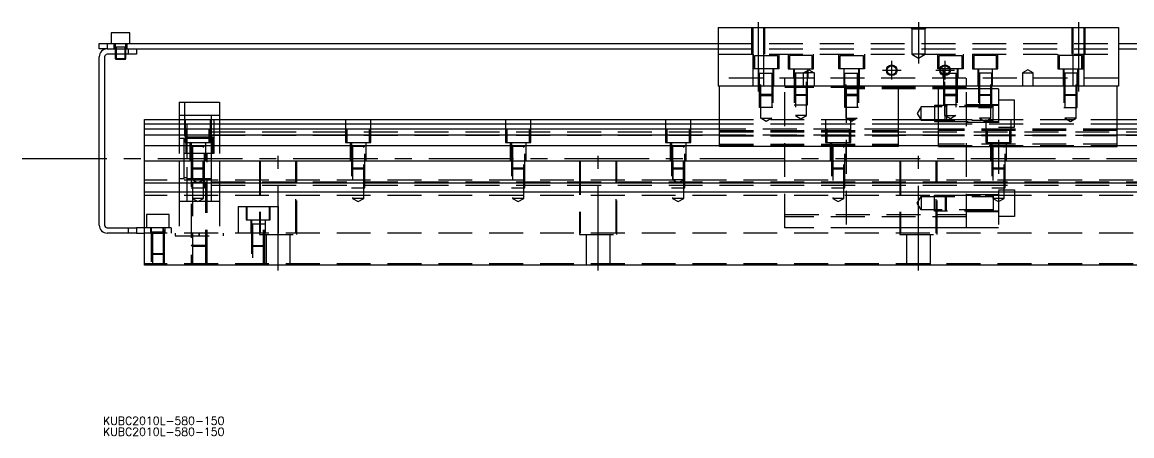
# Model space of a CAD drawing. Extents: x -29 to 819, y -313 to 112.
# Drawn here: x -28.9 to 387, y -313.4 to -158.5 of the extents above; entities that cross this region are included whole.
import ezdxf

# ---------------------------------------------------------------- set-up
doc = ezdxf.new("R2010")
doc.units = 0
doc.linetypes.add('CENTER', pattern=[50.8, 31.75, -6.35, 6.35, -6.35])
doc.linetypes.add('DASHED', pattern=[19.05, 12.7, -6.35])
doc.layers.get('0').update_dxf_attribs({"linetype": 'CONTINUOUS'})
doc.layers.add('CENTER', color=1, linetype='CENTER')
doc.styles.get("Standard").update_dxf_attribs({"font": 'txt.shx', "height": 3, "bigfont": 'bigfont.shx'})

# ---------------------------------------------------------------- blocks, each defined once
blk = doc.blocks.new('*U2')
at = {"color": 7, "linetype": 'CONTINUOUS'}
blk.add_text('KUBC2010L-580-150', height=3, dxfattribs=at).set_placement((1.41, -313.4))
blk = doc.blocks.new('*U3')
at = {"color": 7, "linetype": 'CONTINUOUS'}
blk.add_text('KUBC2010L-580-150', height=3, dxfattribs=at).set_placement((1.41, -309.28))

msp = doc.modelspace()

# ---------------------------------------------------------------- linework, layer by layer
at = {"color": 7, "linetype": 'CONTINUOUS'}
for p, q in [((232, -160.49), (232, -182.49)), ((232, -160.49), (382, -160.49)), ((382, -160.49), (382, -182.49)), ((11.5, -162.49), (4.5, -162.49)), ((4.5, -162.49), (4.5, -166.49)), ((11.5, -166.49), (11.5, -162.49)), ((0, -168.49), (0, -166.49)), ((0, -166.49), (3, -166.49)), ((3, -168.49), (0, -168.49)), ((3, -166.49), (3, -168.49)), ((3, -166.49), (232, -166.49)), ((3, -168.49), (11, -168.49)), ((3, -168.49), (11, -168.49)), ((11, -170.49), (3, -170.49)), ((6, -170.49002), (6, -172.14)), ((6.35, -170.49002), (6.35, -172.49)), ((9.65, -172.49), (9.65, -170.49002)), ((10, -172.14), (10, -170.49002)), ((11, -168.49), (232, -168.49)), ((11, -170.49), (11, -168.49)), ((14, -170.49), (11, -170.49)), ((14, -168.49), (14, -170.49)), ((382, -166.49), (611, -166.49)), ((382, -168.49), (603, -168.49)), ((0, -234.49), (0, -171.49)), ((2, -171.49), (2, -234.49)), ((6, -172.14), (10, -172.14)), ((6, -172.14), (6.35, -172.49)), ((9.65, -172.49), (6.35, -172.49)), ((9.65, -172.49), (10, -172.14)), ((382, -182.49), (232, -182.49)), ((232.5, -204.99), (232.5, -182.49)), ((299.5, -204.99), (299.5, -182.49)), ((314.5, -204.99), (314.5, -182.49)), ((381.5, -204.99), (381.5, -182.49)), ((30, -188.49), (45, -188.49)), ((30, -188.49), (30, -194.99)), ((45, -188.49), (45, -194.99)), ((17, -194.99), (232.5, -194.99)), ((17, -249.49), (17, -194.99)), ((299.5, -194.99), (314.5, -194.99)), ((381.5, -194.99), (597, -194.99)), ((17, -196.529608), (232.5, -196.529608)), ((232.5, -198.61154), (17, -198.61154)), ((299.5, -196.529608), (314.5, -196.529608)), ((314.5, -198.61154), (299.5, -198.61154)), ((381.5, -196.529608), (597, -196.529608)), ((597, -198.61154), (381.5, -198.61154)), ((232.5, -200.826666), (17, -200.826666)), ((314.5, -200.826666), (299.5, -200.826666)), ((597, -200.826666), (381.5, -200.826666)), ((17, -204.671934), (232.5, -204.671934)), ((299.5, -204.99), (232.5, -204.99)), ((299.5, -204.671934), (314.5, -204.671934)), ((314.5, -204.99), (381.5, -204.99)), ((381.5, -204.671934), (597, -204.671934)), ((597, -210.49), (17, -210.49)), ((597, -218.79), (17, -218.79)), ((597, -222.19), (17, -222.19)), ((3, -235.49), (11, -235.49)), ((11, -237.49), (11, -235.49)), ((11, -235.49), (14, -235.49)), ((14, -235.49), (14, -237.49)), ((17, -235.49), (14, -235.49)), ((11, -237.49), (3, -237.49)), ((14, -237.49), (11, -237.49)), ((14, -237.49), (17, -237.49)), ((597, -249.49), (17, -249.49))]:
    msp.add_line(p, q, dxfattribs=at)
at = {"color": 3, "linetype": 'DASHED'}
for p, q in [((244.500006, -160.49), (244.500006, -170.49)), ((244.9, -160.49), (244.9, -170.49)), ((249.1, -170.49), (249.1, -160.49)), ((249.499994, -170.49), (249.499994, -160.49)), ((304.5, -160.99), (304, -160.49)), ((304.5, -160.99), (304.5, -170.49)), ((304.5, -160.99), (309.5, -160.99)), ((309.5, -160.99), (310, -160.49)), ((309.5, -170.49), (309.5, -160.99)), ((364.500006, -160.49), (364.500006, -170.49)), ((364.9, -160.49), (364.9, -170.49)), ((369.1, -170.49), (369.1, -160.49)), ((369.499994, -170.49), (369.499994, -160.49)), ((5.5, -166.49), (5.5, -168.49)), ((10.000006, -167.89), (5.999994, -167.89)), ((6, -166.49), (6, -170.49)), ((6.000006, -166.49), (6.000006, -170.49)), ((6.35, -167.89), (6.35, -170.49)), ((9.65, -170.49), (9.65, -167.89)), ((9.999994, -170.49), (9.999994, -168.49)), ((10, -170.49), (10, -166.49)), ((10.5, -168.49), (10.5, -166.49)), ((232, -166.49), (382, -166.49)), ((232, -168.49), (382, -168.49)), ((232, -170.49), (382, -170.49)), ((244.9, -170.49), (244.9, -182.49)), ((245.25, -175.99), (245.25, -170.49)), ((249.1, -182.49), (249.1, -170.49)), ((254.75, -170.49), (254.75, -175.99)), ((258.25, -170.49), (258.25, -175.99)), ((267.75, -175.99), (267.75, -170.49)), ((277.25, -175.99), (277.25, -170.49)), ((286.75, -170.49), (286.75, -175.99)), ((309.5, -170.49), (304.5, -170.49)), ((304.5, -170.49), (307, -171.933376)), ((307, -171.933376), (309.5, -170.49)), ((314.25, -175.99), (314.25, -170.49)), ((323.75, -170.49), (323.75, -175.99)), ((327.25, -170.49), (327.25, -175.99)), ((336.75, -175.99), (336.75, -170.49)), ((359.25, -170.49), (359.25, -175.99)), ((364.9, -170.49), (364.9, -182.49)), ((368.75, -175.99), (368.75, -170.49)), ((369.1, -182.49), (369.1, -170.49)), ((245.75, -170.99), (254.25, -170.99)), ((245.75, -175.99), (245.75, -170.99)), ((254.25, -170.99), (254.25, -175.99)), ((267.25, -170.99), (258.75, -170.99)), ((258.75, -170.99), (258.75, -175.99)), ((267.25, -175.99), (267.25, -170.99)), ((277.75, -170.99), (286.25, -170.99)), ((277.75, -175.99), (277.75, -170.99)), ((286.25, -170.99), (286.25, -175.99)), ((314.75, -170.99), (323.25, -170.99)), ((314.75, -175.99), (314.75, -170.99)), ((323.25, -170.99), (323.25, -175.99)), ((336.25, -170.99), (327.75, -170.99)), ((327.75, -170.99), (327.75, -175.99)), ((336.25, -175.99), (336.25, -170.99)), ((368.25, -170.99), (359.75, -170.99)), ((359.75, -170.99), (359.75, -175.99)), ((368.25, -175.99), (368.25, -170.99)), ((254.75, -175.99), (245.25, -175.99)), ((247.25, -182.49), (247.25, -175.99)), ((247.499994, -177.59), (252.500006, -177.59)), ((247.500006, -190.49), (247.500006, -175.99)), ((247.9, -194.49), (247.9, -177.59)), ((252.1, -177.59), (252.1, -194.49)), ((252.499994, -175.99), (252.499994, -190.49)), ((252.75, -175.99), (252.75, -182.49)), ((258.25, -175.99), (267.75, -175.99)), ((260.25, -175.99), (260.25, -179.49)), ((265.500006, -177.59), (260.499994, -177.59)), ((265.500006, -177.59), (260.499994, -177.59)), ((260.500006, -175.99), (260.500006, -189.49)), ((260.9, -177.59), (260.9, -193.49)), ((264, -177.49), (266, -176.3353)), ((266, -177.49), (264, -177.49)), ((264, -182.49), (264, -177.49)), ((265.1, -193.49), (265.1, -177.59)), ((265.499994, -189.49), (265.499994, -175.99)), ((265.75, -179.49), (265.75, -175.99)), ((266, -176.3353), (268, -177.49)), ((268, -177.49), (266, -177.49)), ((268, -177.49), (268, -182.49)), ((286.75, -175.99), (277.25, -175.99)), ((279.25, -182.49), (279.25, -175.99)), ((279.499994, -177.59), (284.500006, -177.59)), ((279.500006, -190.49), (279.500006, -175.99)), ((279.9, -194.49), (279.9, -177.59)), ((284.1, -177.59), (284.1, -194.49)), ((284.499994, -175.99), (284.499994, -190.49)), ((284.75, -175.99), (284.75, -182.49)), ((323.75, -175.99), (314.25, -175.99)), ((316.25, -179.49), (316.25, -175.99)), ((316.499994, -177.59), (321.500006, -177.59)), ((316.499994, -177.59), (321.500006, -177.59)), ((316.500006, -189.49), (316.500006, -175.99)), ((316.9, -193.49), (316.9, -177.59)), ((321.1, -177.59), (321.1, -193.49)), ((321.499994, -175.99), (321.499994, -189.49)), ((321.75, -175.99), (321.75, -179.49)), ((327.25, -175.99), (336.75, -175.99)), ((329.25, -175.99), (329.25, -182.49)), ((334.500006, -177.59), (329.499994, -177.59)), ((329.500006, -175.99), (329.500006, -190.49)), ((329.9, -177.59), (329.9, -194.49)), ((334.1, -194.49), (334.1, -177.59)), ((334.499994, -190.49), (334.499994, -175.99)), ((334.75, -182.49), (334.75, -175.99)), ((348, -176.3353), (346, -177.49)), ((346, -177.49), (348, -177.49)), ((346, -177.49), (346, -182.49)), ((350, -177.49), (348, -176.3353)), ((348, -177.49), (350, -177.49)), ((350, -182.49), (350, -177.49)), ((359.25, -175.99), (368.75, -175.99)), ((361.25, -175.99), (361.25, -182.49)), ((366.500006, -177.59), (361.499994, -177.59)), ((361.500006, -175.99), (361.500006, -190.49)), ((361.9, -177.59), (361.9, -194.49)), ((366.1, -194.49), (366.1, -177.59)), ((366.499994, -190.49), (366.499994, -175.99)), ((366.75, -182.49), (366.75, -175.99)), ((382, -179.49), (232, -179.49)), ((257, -182.49), (257, -179.49)), ((257, -235.49), (257, -182.49)), ((325, -182.99), (257, -182.99)), ((325, -182.49), (325, -179.49)), ((325, -235.49), (325, -182.49)), ((252.5, -185.59), (247.5, -185.59)), ((247.9, -185.99), (247.5, -185.59)), ((247.9, -185.99), (252.1, -185.99)), ((252.5, -185.59), (252.1, -185.99)), ((260.5, -185.59), (265.5, -185.59)), ((260.5, -185.59), (260.9, -185.99)), ((265.1, -185.99), (260.9, -185.99)), ((265.1, -185.99), (265.5, -185.59)), ((284.5, -185.59), (279.5, -185.59)), ((279.9, -185.99), (279.5, -185.59)), ((279.9, -185.99), (284.1, -185.99)), ((280, -183.49), (280, -235.49)), ((325, -183.49), (280, -183.49)), ((284.5, -185.59), (284.1, -185.99)), ((321.5, -185.59), (316.5, -185.59)), ((316.9, -185.99), (316.5, -185.59)), ((316.9, -185.99), (321.1, -185.99)), ((321.5, -185.59), (321.1, -185.99)), ((337, -183.49), (325, -183.49)), ((329.9, -183.49), (329.5, -183.49)), ((329.5, -185.59), (334.5, -185.59)), ((329.5, -185.59), (329.9, -185.99)), ((334.1, -185.99), (329.9, -185.99)), ((334.1, -185.99), (334.5, -185.59)), ((337, -183.49), (337, -235.49)), ((361.5, -185.59), (366.5, -185.59)), ((361.5, -185.59), (361.9, -185.99)), ((366.1, -185.99), (361.9, -185.99)), ((366.1, -185.99), (366.5, -185.59)), ((32, -188.49), (32, -207.49)), ((43, -207.49), (43, -188.49)), ((252.499994, -190.49), (247.500006, -190.49)), ((260.500006, -189.49), (265.499994, -189.49)), ((284.499994, -190.49), (279.500006, -190.49)), ((308, -190.24), (306.556624, -192.74)), ((308, -195.24), (308, -190.24)), ((335, -190.24), (308, -190.24)), ((313, -189.740006), (313, -195.739994)), ((337, -189.740006), (313, -189.740006)), ((321.499994, -189.49), (316.500006, -189.49)), ((317.5, -189.74), (317, -190.24)), ((317, -195.24), (317, -190.24)), ((317.5, -189.74), (317.5, -195.74)), ((337, -189.49), (325, -189.49)), ((329.500006, -190.49), (334.499994, -190.49)), ((335, -195.740006), (335, -189.739994)), ((343, -187.74), (337, -187.74)), ((343, -197.74), (343, -187.74)), ((361.500006, -190.49), (366.499994, -190.49)), ((33, -193.49), (30, -193.49)), ((30, -194.99), (30, -210.49)), ((32.25, -194.99), (32.25, -203.49)), ((33, -209.49), (33, -193.49)), ((42, -193.49), (33, -193.49)), ((41.75, -203.49), (41.75, -194.99)), ((42, -194.99), (42, -193.49)), ((45, -193.49), (42, -193.49)), ((42, -201.49), (42, -194.99)), ((45, -194.99), (45, -210.49)), ((92.25, -194.99), (92.25, -203.49)), ((101.75, -203.49), (101.75, -194.99)), ((152.25, -194.99), (152.25, -203.49)), ((161.75, -203.49), (161.75, -194.99)), ((212.25, -194.99), (212.25, -203.49)), ((221.75, -203.49), (221.75, -194.99)), ((232.5, -194.99), (299.5, -194.99)), ((247.9, -194.49), (252.1, -194.49)), ((250, -195.702436), (247.9, -194.49)), ((252.1, -194.49), (250, -195.702436)), ((265.1, -193.49), (260.9, -193.49)), ((260.9, -193.49), (263, -194.702436)), ((263, -194.702436), (265.1, -193.49)), ((272.25, -194.99), (272.25, -203.49)), ((279.9, -194.49), (284.1, -194.49)), ((282, -195.702436), (279.9, -194.49)), ((281.75, -203.49), (281.75, -194.99)), ((284.1, -194.49), (282, -195.702436)), ((306.556624, -192.74), (308, -195.24)), ((308, -195.24), (335, -195.24)), ((314.5, -194.99), (381.5, -194.99)), ((316.9, -193.49), (321.1, -193.49)), ((319, -194.702436), (316.9, -193.49)), ((317, -195.24), (317.5, -195.74)), ((321.1, -193.49), (319, -194.702436)), ((334.1, -194.49), (329.9, -194.49)), ((329.9, -194.49), (332, -195.702436)), ((332, -195.702436), (334.1, -194.49)), ((332.25, -194.99), (332.25, -203.49)), ((341.75, -203.49), (341.75, -194.99)), ((366.1, -194.49), (361.9, -194.49)), ((361.9, -194.49), (364, -195.702436)), ((364, -195.702436), (366.1, -194.49)), ((41.25, -198.49), (32.75, -198.49)), ((32.75, -198.49), (32.75, -203.49)), ((41.25, -203.49), (41.25, -198.49)), ((42, -199.489994), (540, -199.489994)), ((101.25, -198.49), (92.75, -198.49)), ((92.75, -198.49), (92.75, -203.49)), ((101.25, -203.49), (101.25, -198.49)), ((161.25, -198.49), (152.75, -198.49)), ((152.75, -198.49), (152.75, -203.49)), ((161.25, -203.49), (161.25, -198.49)), ((221.25, -198.49), (212.75, -198.49)), ((212.75, -198.49), (212.75, -203.49)), ((221.25, -203.49), (221.25, -198.49)), ((232.5, -196.529608), (299.5, -196.529608)), ((299.5, -198.61154), (232.5, -198.61154)), ((232.5, -199.01668), (299.5, -199.01668)), ((281.25, -198.49), (272.75, -198.49)), ((272.75, -198.49), (272.75, -203.49)), ((281.25, -203.49), (281.25, -198.49)), ((313, -195.739994), (337, -195.739994)), ((314.5, -196.529608), (381.5, -196.529608)), ((381.5, -198.61154), (314.5, -198.61154)), ((381.5, -199.01668), (314.5, -199.01668)), ((325, -195.99), (337, -195.99)), ((341.25, -198.49), (332.75, -198.49)), ((332.75, -198.49), (332.75, -203.49)), ((337, -197.74), (343, -197.74)), ((341.25, -203.49), (341.25, -198.49)), ((31.85, -201.99), (30, -201.99)), ((31.85, -209.49), (31.85, -201.99)), ((33, -202.34), (31.85, -202.34)), ((32.25, -203.49), (41.75, -203.49)), ((41.25, -201.49), (32.5, -201.49)), ((32.5, -201.49), (32.5, -207.49)), ((41.25, -201.99), (33, -201.99)), ((34, -203.49), (34, -210.49)), ((34.500006, -203.49), (34.500006, -220.49)), ((39.499994, -220.49), (39.499994, -203.49)), ((40, -210.49), (40, -203.49)), ((42.5, -201.49), (41.25, -201.49)), ((42, -201.99), (41.25, -201.99)), ((42, -200.739994), (540, -200.739994)), ((42, -207.49), (42, -201.49)), ((42.5, -207.49), (42.5, -201.49)), ((92.25, -203.49), (101.75, -203.49)), ((94, -203.49), (94, -210.49)), ((94.500006, -203.49), (94.500006, -220.49)), ((99.499994, -220.49), (99.499994, -203.49)), ((100, -210.49), (100, -203.49)), ((152.25, -203.49), (161.75, -203.49)), ((154, -203.49), (154, -210.49)), ((154.500006, -203.49), (154.500006, -220.49)), ((159.499994, -220.49), (159.499994, -203.49)), ((160, -210.49), (160, -203.49)), ((212.25, -203.49), (221.75, -203.49)), ((214, -203.49), (214, -210.49)), ((214.500006, -203.49), (214.500006, -220.49)), ((219.499994, -220.49), (219.499994, -203.49)), ((220, -210.49), (220, -203.49)), ((299.5, -200.826666), (232.5, -200.826666)), ((232.5, -201.07), (299.5, -201.07)), ((272.25, -203.49), (281.75, -203.49)), ((274, -203.49), (274, -210.49)), ((274.500006, -203.49), (274.500006, -220.49)), ((279.499994, -220.49), (279.499994, -203.49)), ((280, -210.49), (280, -203.49)), ((381.5, -200.826666), (314.5, -200.826666)), ((381.5, -201.07), (314.5, -201.07)), ((332.25, -203.49), (341.75, -203.49)), ((334, -203.49), (334, -210.49)), ((334.500006, -203.49), (334.500006, -220.49)), ((339.499994, -220.49), (339.499994, -203.49)), ((340, -210.49), (340, -203.49)), ((32, -207.49), (43, -207.49)), ((39.500006, -205.09), (34.499994, -205.09)), ((34.500006, -207.49), (34.500006, -248.99)), ((34.9, -205.09), (34.9, -224.49)), ((39.1, -224.49), (39.1, -205.09)), ((40.499994, -248.99), (40.499994, -207.49)), ((42, -209.49), (42, -207.49)), ((99.500006, -205.09), (94.499994, -205.09)), ((94.9, -205.09), (94.9, -224.49)), ((99.1, -224.49), (99.1, -205.09)), ((159.500006, -205.09), (154.499994, -205.09)), ((154.9, -205.09), (154.9, -224.49)), ((159.1, -224.49), (159.1, -205.09)), ((219.500006, -205.09), (214.499994, -205.09)), ((214.9, -205.09), (214.9, -224.49)), ((219.1, -224.49), (219.1, -205.09)), ((232.5, -204.167372), (299.5, -204.167372)), ((232.5, -204.671934), (299.5, -204.671934)), ((279.500006, -205.09), (274.499994, -205.09)), ((274.9, -205.09), (274.9, -224.49)), ((279.1, -224.49), (279.1, -205.09)), ((381.5, -204.167372), (314.5, -204.167372)), ((314.5, -204.671934), (381.5, -204.671934)), ((339.500006, -205.09), (334.499994, -205.09)), ((334.9, -205.09), (334.9, -224.49)), ((339.1, -224.49), (339.1, -205.09)), ((30, -210.49), (30, -218.79)), ((31.85, -216.99), (31.85, -209.49)), ((33, -225.49), (33, -209.49)), ((35, -210.49), (35, -217.49)), ((39, -217.49), (39, -210.49)), ((42, -210.49), (42, -209.49)), ((42, -218.79), (42, -210.49)), ((45, -210.49), (45, -218.79)), ((60, -210.49), (60, -237.99)), ((60.291796, -210.49), (60.291796, -237.49)), ((73.708204, -237.49), (73.708204, -210.49)), ((74, -237.99), (74, -210.49)), ((180, -210.49), (180, -237.99)), ((180.291796, -210.49), (180.291796, -237.49)), ((193.708204, -237.49), (193.708204, -210.49)), ((194, -237.99), (194, -210.49)), ((215, -210.49), (215, -217.49)), ((219, -217.49), (219, -210.49)), ((300, -210.49), (300, -237.99)), ((300.291796, -210.49), (300.291796, -237.49)), ((313.708204, -237.49), (313.708204, -210.49)), ((314, -237.99), (314, -210.49)), ((34.5, -213.09), (39.5, -213.09)), ((34.5, -213.09), (34.9, -213.49)), ((39.1, -213.49), (34.9, -213.49)), ((39.1, -213.49), (39.5, -213.09)), ((94.5, -213.09), (99.5, -213.09)), ((94.5, -213.09), (94.9, -213.49)), ((99.1, -213.49), (94.9, -213.49)), ((99.1, -213.49), (99.5, -213.09)), ((154.5, -213.09), (159.5, -213.09)), ((154.5, -213.09), (154.9, -213.49)), ((159.1, -213.49), (154.9, -213.49)), ((159.1, -213.49), (159.5, -213.09)), ((214.5, -213.09), (219.5, -213.09)), ((214.5, -213.09), (214.9, -213.49)), ((219.1, -213.49), (214.9, -213.49)), ((219.1, -213.49), (219.5, -213.09)), ((274.5, -213.09), (279.5, -213.09)), ((274.5, -213.09), (274.9, -213.49)), ((279.1, -213.49), (274.9, -213.49)), ((279.1, -213.49), (279.5, -213.09)), ((334.5, -213.09), (339.5, -213.09)), ((334.5, -213.09), (334.9, -213.49)), ((339.1, -213.49), (334.9, -213.49)), ((339.1, -213.49), (339.5, -213.09)), ((597, -217.64), (17, -217.64)), ((30, -216.99), (31.85, -216.99)), ((30, -218.79), (30, -222.19)), ((31.85, -216.64), (33, -216.64)), ((33, -216.99), (40.5, -216.99)), ((40.500006, -218.49), (34.499994, -218.49)), ((39, -217.49), (35, -217.49)), ((35, -217.49), (37, -218.6447)), ((35, -218.49), (35, -248.99)), ((37, -218.6447), (39, -217.49)), ((40, -248.99), (40, -218.49)), ((40.5, -216.99), (42, -216.99)), ((42, -218.24), (540, -218.24)), ((42, -222.19), (42, -218.79)), ((42, -219.49), (540, -219.49)), ((45, -218.79), (45, -222.19)), ((219, -217.49), (215, -217.49)), ((215, -217.49), (217, -218.6447)), ((217, -218.6447), (219, -217.49)), ((597, -223.34), (17, -223.34)), ((30, -222.19), (30, -238.49)), ((34.500006, -220.49), (39.499994, -220.49)), ((39.1, -224.49), (34.9, -224.49)), ((34.9, -224.49), (37, -225.702436)), ((37, -225.702436), (39.1, -224.49)), ((42, -225.49), (42, -222.19)), ((45, -222.19), (45, -238.49)), ((94.500006, -220.49), (99.499994, -220.49)), ((99.1, -224.49), (94.9, -224.49)), ((94.9, -224.49), (97, -225.702436)), ((97, -225.702436), (99.1, -224.49)), ((154.500006, -220.49), (159.499994, -220.49)), ((159.1, -224.49), (154.9, -224.49)), ((154.9, -224.49), (157, -225.702436)), ((157, -225.702436), (159.1, -224.49)), ((214.500006, -220.49), (219.499994, -220.49)), ((219.1, -224.49), (214.9, -224.49)), ((214.9, -224.49), (217, -225.702436)), ((217, -225.702436), (219.1, -224.49)), ((274.500006, -220.49), (279.499994, -220.49)), ((279.1, -224.49), (274.9, -224.49)), ((274.9, -224.49), (277, -225.702436)), ((277, -225.702436), (279.1, -224.49)), ((306.556624, -226.24), (308, -223.74)), ((308, -223.74), (308, -228.74)), ((308, -223.74), (335, -223.74)), ((313, -229.239994), (313, -223.240006)), ((313, -223.240006), (337, -223.240006)), ((317, -223.74), (317.5, -223.24)), ((317, -223.74), (317, -228.74)), ((317.5, -229.24), (317.5, -223.24)), ((325, -222.99), (337, -222.99)), ((334.500006, -220.49), (339.499994, -220.49)), ((339.1, -224.49), (334.9, -224.49)), ((334.9, -224.49), (337, -225.702436)), ((335, -223.239994), (335, -229.240006)), ((337, -221.24), (343, -221.24)), ((337, -225.702436), (339.1, -224.49)), ((343, -221.24), (343, -231.24)), ((30, -225.49), (33, -225.49)), ((33, -225.49), (40.5, -225.49)), ((40.5, -225.49), (42, -225.49)), ((42, -225.49), (45, -225.49)), ((52, -227.49), (52, -237.49)), ((52, -227.49), (60.291796, -227.49)), ((55, -227.49), (55, -232.49)), ((55.25, -227.49), (55.25, -232.49)), ((60.291796, -227.49), (67, -227.49)), ((63.75, -232.49), (63.75, -227.49)), ((64, -232.49), (64, -227.49)), ((67, -227.49), (67, -237.49)), ((308, -228.74), (306.556624, -226.24)), ((335, -228.74), (308, -228.74)), ((317.5, -229.24), (317, -228.74)), ((26.25, -230.49), (17.75, -230.49)), ((17.75, -230.49), (17.75, -235.49)), ((26.25, -235.49), (26.25, -230.49)), ((55, -232.49), (64, -232.49)), ((56.75, -232.49), (56.75, -237.49)), ((57.000006, -232.49), (57.000006, -248.99)), ((61.999994, -248.99), (61.999994, -232.49)), ((62.25, -237.49), (62.25, -232.49)), ((257, -230.49), (325, -230.49)), ((325, -231.336052), (257, -231.336052)), ((337, -229.239994), (313, -229.239994)), ((337, -229.49), (325, -229.49)), ((343, -231.24), (337, -231.24)), ((27, -235.49), (17, -235.49)), ((19.25, -235.49), (19.25, -237.49)), ((19.500006, -235.49), (19.500006, -248.99)), ((24, -237.49), (24, -235.49)), ((24, -235.49), (24, -237.49)), ((24.499994, -248.99), (24.499994, -235.49)), ((24.75, -237.49), (24.75, -235.49)), ((27, -235.49), (27, -237.49)), ((62.000006, -234.09), (56.999994, -234.09)), ((57.4, -234.09), (57.4, -248.99)), ((61.6, -248.99), (61.6, -234.09)), ((325, -235.49), (257, -235.49)), ((337, -235.49), (280, -235.49)), ((597, -237.49), (17, -237.49)), ((24.499994, -237.09), (19.500006, -237.09)), ((19.9, -237.09), (19.9, -248.99)), ((19.9, -237.49), (24.1, -237.49)), ((24.1, -248.99), (24.1, -237.09)), ((28.5, -237.49), (28.5, -238.49)), ((28.5, -238.49), (46.5, -238.49)), ((37.5, -237.49), (37.5, -238.49)), ((37.5, -238.49), (37.5, -237.49)), ((46.5, -238.49), (46.5, -237.49)), ((60, -237.99), (74, -237.99)), ((62.5, -237.99), (62.5, -249.49)), ((71.5, -249.49), (71.5, -237.99)), ((180, -237.99), (194, -237.99)), ((182.5, -237.99), (182.5, -249.49)), ((191.5, -249.49), (191.5, -237.99)), ((300, -237.99), (314, -237.99)), ((302.5, -237.99), (302.5, -249.49)), ((311.5, -249.49), (311.5, -237.99)), ((19.5, -245.09), (24.5, -245.09)), ((19.5, -245.09), (19.9, -245.49)), ((24.1, -245.49), (24.5, -245.09)), ((34.5, -241.99), (40.5, -241.99)), ((34.5, -241.99), (35, -242.49)), ((40, -242.49), (35, -242.49)), ((40, -242.49), (40.5, -241.99)), ((57, -242.09), (62, -242.09)), ((57, -242.09), (57.4, -242.49)), ((61.6, -242.49), (57.4, -242.49)), ((61.6, -242.49), (62, -242.09)), ((597, -248.99), (17, -248.99)), ((24.1, -245.49), (19.9, -245.49)), ((20.500008, -248.99), (20.500008, -249.49)), ((21.359688, -249.49), (21.359688, -248.99)), ((22.640312, -248.99), (22.640312, -249.49)), ((23.499992, -249.49), (23.499992, -248.99))]:
    msp.add_line(p, q, dxfattribs=at)
at = {"color": 3, "linetype": 'CONTINUOUS'}
for centre in [(297, -176.49), (317, -176.49)]:
    msp.add_circle(centre, 2, dxfattribs=at)
at = {"color": 7, "linetype": 'CONTINUOUS'}
for centre in [(297, -176.49), (317, -176.49)]:
    msp.add_circle(centre, 1.65, dxfattribs=at)
for centre, radius, start, end in [((3, -171.49), 3, 90, 180), ((3, -171.49), 1, 90, 180), ((3, -234.49), 3, 180, 270), ((3, -234.49), 1, 180, 270)]:
    msp.add_arc(centre, radius, start, end, dxfattribs=at)
at = {"layer": 'CENTER', "color": 1, "linetype": 'CENTER'}
for p, q in [((247, -158.49), (247, -184.49)), ((307, -158.49), (307, -173.933376)), ((367, -158.49), (367, -184.49)), ((297, -179.99), (297, -172.99)), ((317, -179.99), (317, -172.99)), ((293.5, -176.49), (300.5, -176.49)), ((313.5, -176.49), (320.5, -176.49)), ((-28.891336, -209.49), (676.707811, -209.49)), ((67, -251.49), (67, -208.49)), ((187, -251.49), (187, -208.49)), ((307, -251.49), (307, -208.49))]:
    msp.add_line(p, q, dxfattribs=at)

# ---------------------------------------------------------------- block references
at = {"color": 7, "linetype": 'CONTINUOUS'}
for name in ['*U3', '*U2']:
    msp.add_blockref(name, (0, 0), dxfattribs=at)

doc.saveas('drawing.dxf')
